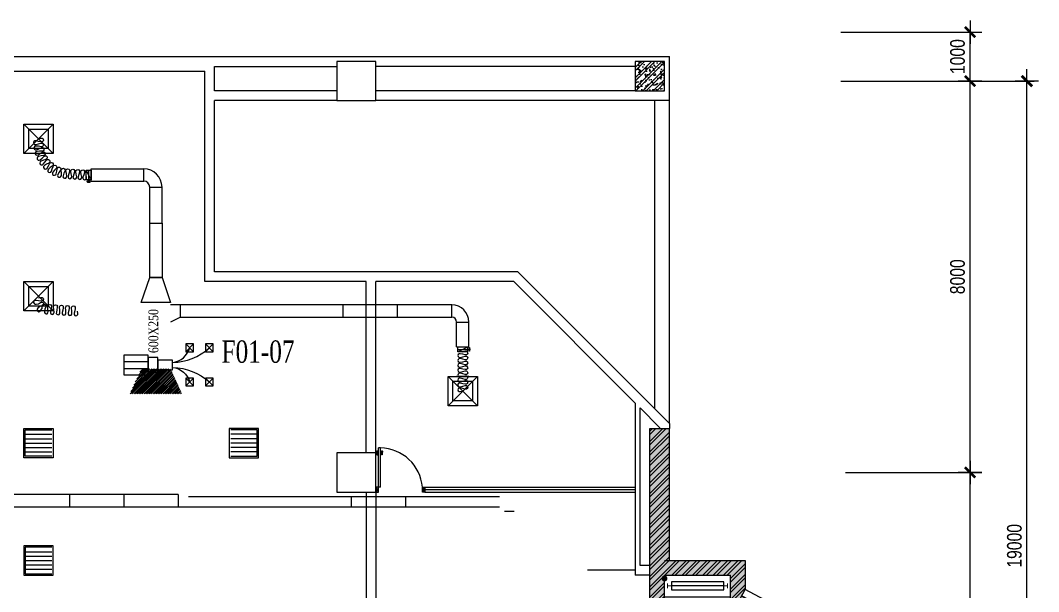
# Model space of a CAD drawing. Header units: metres. Extents: x 352651 to 530851, y -87517 to -24441.
# Drawn here: x 400261 to 421083, y -67296 to -55620 of the extents above; entities that cross this region are included whole.
import ezdxf

# ---------------------------------------------------------------- set-up
doc = ezdxf.new("R2010")
doc.units = ezdxf.units.M
doc.header["$LTSCALE"] = 300
doc.header["$MEASUREMENT"] = 0
doc.header["$PDMODE"] = 2
doc.layers.get('0').update_dxf_attribs({"linetype": 'CONTINUOUS'})
doc.layers.get('Defpoints').update_dxf_attribs({"linetype": 'CONTINUOUS'})
for name, color, linetype in [('CUA', 8, 'CONTINUOUS'), ('CUAGIO', 2, 'CONTINUOUS'), ('DIFFUSER', 4, 'CONTINUOUS'), ('DIM', 1, 'CONTINUOUS'), ('DUCT', 2, 'CONTINUOUS'), ('FCU', 1, 'CONTINUOUS'), ('FLEX', 5, 'CONTINUOUS'), ('HATCH', 145, 'CONTINUOUS'), ('KICH-THUOC', 9, 'CONTINUOUS'), ('KT', 1, 'CONTINUOUS'), ('NOITHAT', 145, 'CONTINUOUS'), ('THAY', 9, 'CONTINUOUS'), ('TUONG', 7, 'CONTINUOUS'), ('vach', 6, 'CONTINUOUS')]:
    doc.layers.add(name, color=color, linetype=linetype)
doc.layers.add('noi mem', color=5, linetype='BATTING', lineweight=0)
doc.styles.add('CHUKICHTHUOC', font='vnshx.shx', dxfattribs={"width": 0.8, "height": 300, "bigfont": '@extfont2.shx'})
doc.styles.add('PHU', font='vntimeh.shx', dxfattribs={"width": 0.8})
doc.styles.add('ROMANS', font='romans.shx', dxfattribs={"width": 0.75, "bigfont": 'romancvn.shx'})
doc.linetypes.add('BATTING', pattern='A,0.0001,-0.1,[134,ltypeshp.shx,S=0.1,R=0,X=-0.1,Y=0],-0.2,[134,ltypeshp.shx,S=0.1,R=180,X=0.1,Y=0],-0.1', length=0.4001)
doc.dimstyles.new('150', dxfattribs={"dimscale": 150, "dimtxt": 2, "dimasz": 0.1, "dimexe": 1, "dimexo": 0, "dimgap": 0.7, "dimtad": 1, "dimdec": 0, "dimzin": 0, "dimdsep": 46, "dimtxsty": 'CHUKICHTHUOC', "dimblk": 'ARR', "dimcen": 0, "dimdle": 1, "dimclrd": 3, "dimclre": 3, "dimclrt": 3, "dimadec": 0, "dimazin": 0, "dimtfac": 1, "dimtdec": 0, "dimtix": 1, "dimtmove": 2, "dimatfit": 3, "dimldrblk": 'ARR', "dimfxl": 1, "dimtolj": 1, "dimtzin": 0, "dimarcsym": 0})

# ---------------------------------------------------------------- blocks, each defined once
blk = doc.blocks.new('cot1')
at = {"layer": 'vach'}
blk.add_lwpolyline([(-400, -400), (400, -400), (400, 400), (-400, 400)], close=True, dxfattribs=at)
blk = doc.blocks.new('SAD')
at = {"layer": 'CUAGIO', "color": 8}
for p, q in [((-300, -300), (300, 300)), ((300, -300), (-300, 300))]:
    blk.add_line(p, q, dxfattribs=at)
at = {"layer": 'CUAGIO'}
blk.add_lwpolyline([(300, -300), (300, 300), (-300, 300), (-300, -300)], close=True, dxfattribs=at)
at = {"layer": 'CUAGIO', "color": 8}
blk.add_lwpolyline([(200, -200), (200, 200), (-200, 200), (-200, -200)], close=True, dxfattribs=at)
blk = doc.blocks.new('SAG')
at = {"layer": 'CUAGIO'}
for p, q in [((-300, 300), (-300, -300)), ((300, 300), (-300, 300)), ((300, -300), (300, 300)), ((-300, -300), (300, -300))]:
    blk.add_line(p, q, dxfattribs=at)
at = {"layer": 'CUAGIO', "color": 8}
for p, q in [((-270, 270), (-270, -270)), ((-180, -270), (-180, 270)), ((-90, -270), (-90, 270)), ((0, -270), (0, 270)), ((90, -270), (90, 270)), ((180, -270), (180, 270)), ((270, -270), (270, 270)), ((-270, -270), (270, -270))]:
    blk.add_line(p, q, dxfattribs=at)
blk = doc.blocks.new('ARR')
at = {"color": 1}
for p, q in [((0, -16), (0, 16)), ((-16, 0), (16, 0))]:
    blk.add_line(p, q, dxfattribs=at)
at = {"color": 3, "const_width": 3.6}
blk.add_lwpolyline([(-7.1, -7.1), (7.1, 7.1)], dxfattribs=at)
blk = doc.blocks.new('*D24')
at = {"layer": 'Defpoints', "color": 0, "ltscale": 1.5, "transparency": 16777216}
for p in [(417133, -64860), (419680, -64860), (417133, -72860)]:
    blk.add_point(p, dxfattribs=at)
at = {"layer": 'DIM', "color": 3, "lineweight": -2, "ltscale": 1.5, "transparency": 16777216}
for p, q in [((417133, -64860), (419830, -64860)), ((419680, -72845), (419680, -64875)), ((417133, -72860), (419830, -72860))]:
    blk.add_line(p, q, dxfattribs=at)
at = {"layer": 'DIM', "color": 3, "lineweight": -2, "ltscale": 1.5, "transparency": 16777216, "xscale": 15, "yscale": 15, "zscale": 15}
for p, rotation in [((419680, -64860), 90), ((419680, -72860), 270)]:
    blk.add_blockref('ARR', p, dxfattribs=dict(at, rotation=rotation))
at = {"layer": 'DIM', "color": 3, "ltscale": 1.5, "transparency": 16777216, "insert": (419425, -68860), "char_height": 300, "attachment_point": 5, "rotation": 90, "style": 'CHUKICHTHUOC'}
blk.add_mtext('\\A1;8000', dxfattribs=at)
blk = doc.blocks.new('*D25')
at = {"layer": 'Defpoints', "color": 0, "ltscale": 1.5, "transparency": 16777216}
for p in [(417133, -56860), (419680, -56860), (417133, -64860)]:
    blk.add_point(p, dxfattribs=at)
at = {"layer": 'DIM', "color": 3, "lineweight": -2, "ltscale": 1.5, "transparency": 16777216}
for p, q in [((417133, -56860), (419830, -56860)), ((419680, -64845), (419680, -56875)), ((417133, -64860), (419830, -64860))]:
    blk.add_line(p, q, dxfattribs=at)
at = {"layer": 'DIM', "color": 3, "lineweight": -2, "ltscale": 1.5, "transparency": 16777216, "xscale": 15, "yscale": 15, "zscale": 15}
for p, rotation in [((419680, -56860), 90), ((419680, -64860), 270)]:
    blk.add_blockref('ARR', p, dxfattribs=dict(at, rotation=rotation))
at = {"layer": 'DIM', "color": 3, "ltscale": 1.5, "transparency": 16777216, "insert": (419425, -60860), "char_height": 300, "attachment_point": 5, "rotation": 90, "style": 'CHUKICHTHUOC'}
blk.add_mtext('\\A1;8000', dxfattribs=at)
blk = doc.blocks.new('*D27')
at = {"layer": 'Defpoints', "color": 0, "ltscale": 1.5, "transparency": 16777216}
for p in [(417133, -56860), (420843, -56860), (417133, -75860)]:
    blk.add_point(p, dxfattribs=at)
at = {"layer": 'DIM', "color": 3, "lineweight": -2, "ltscale": 1.5, "transparency": 16777216}
for p, q in [((417133, -56860), (420993, -56860)), ((420843, -75845), (420843, -56875)), ((417133, -75860), (420993, -75860))]:
    blk.add_line(p, q, dxfattribs=at)
at = {"layer": 'DIM', "color": 3, "lineweight": -2, "ltscale": 1.5, "transparency": 16777216, "xscale": 15, "yscale": 15, "zscale": 15}
for p, rotation in [((420843, -56860), 90), ((420843, -75860), 270)]:
    blk.add_blockref('ARR', p, dxfattribs=dict(at, rotation=rotation))
at = {"layer": 'DIM', "color": 3, "ltscale": 1.5, "transparency": 16777216, "insert": (420588, -66360), "char_height": 300, "attachment_point": 5, "rotation": 90, "style": 'CHUKICHTHUOC'}
blk.add_mtext('\\A1;19000', dxfattribs=at)
blk = doc.blocks.new('c1000')
at = {"layer": 'CUA', "ltscale": 0.2}
for p, q in [((22, 851), (22, 797)), ((50, 100), (50, 900)), ((90, 900), (50, 900)), ((90, 100), (90, 900)), ((118, 851), (118, 797)), ((47, 825), (-2, 825)), ((16, 809), (16, 760)), ((16, 760), (28, 760)), ((28, 809), (28, 760)), ((93, 825), (142, 825)), ((112, 809), (112, 760)), ((124, 760), (112, 760)), ((124, 809), (124, 760)), ((50, 100), (0, 0)), ((50, 0), (0, 100)), ((50, 0), (50, 100)), ((90, 100), (50, 100)), ((50, 0), (50, 0)), ((950, 0), (950, 100)), ((950, 0), (1000, 100)), ((950, 100), (1000, 0)), ((950, 0), (950, 0))]:
    blk.add_line(p, q, dxfattribs=at)
for points in [[(50, 100), (0, 100), (0, 0), (50, 0)], [(950, 100), (1000, 100), (1000, 0), (950, 0)]]:
    blk.add_lwpolyline(points, close=True, dxfattribs=at)
for centre in [(22, 825), (118, 825)]:
    blk.add_circle(centre, 17.3, dxfattribs=at)
blk.add_arc((81, 28), 872, 4.759, 89.399, dxfattribs=at)
blk = doc.blocks.new('*D39')
at = {"layer": 'Defpoints', "color": 0, "linetype": 'Continuous', "ltscale": 1.5, "transparency": 16777216}
for p in [(417040, -55860), (419680, -55860), (417040, -56860)]:
    blk.add_point(p, dxfattribs=at)
at = {"layer": 'DIM', "color": 3, "linetype": 'Continuous', "lineweight": -2, "ltscale": 1.5, "transparency": 16777216}
for p, q in [((417040, -55860), (419830, -55860)), ((419680, -55845), (419680, -55830)), ((419680, -56860), (419680, -55860)), ((417040, -56860), (419830, -56860)), ((419680, -56875), (419680, -56890))]:
    blk.add_line(p, q, dxfattribs=at)
at = {"layer": 'DIM', "color": 3, "linetype": 'Continuous', "lineweight": -2, "ltscale": 1.5, "transparency": 16777216, "xscale": 15, "yscale": 15, "zscale": 15}
for p, rotation in [((419680, -55860), 270), ((419680, -56860), 90)]:
    blk.add_blockref('ARR', p, dxfattribs=dict(at, rotation=rotation))
at = {"layer": 'DIM', "color": 3, "linetype": 'Continuous', "ltscale": 1.5, "transparency": 16777216, "insert": (419425, -56360), "char_height": 300, "attachment_point": 5, "rotation": 90, "style": 'CHUKICHTHUOC'}
blk.add_mtext('\\A1;1000', dxfattribs=at)
blk = doc.blocks.new('thang may')
at = {"layer": 'DIM'}
for p, q in [((1110, 5383), (40, 5383)), ((1230, 4813), (1620, 4588)), ((1235, 4822), (1625, 4597)), ((42, 4478), (81, 4478)), ((1631, 4569), (1631, 3431)), ((1641, 4569), (1641, 3431)), ((42, 3522), (81, 3522)), ((1230, 3187), (1620, 3412)), ((1235, 3178), (1625, 3403)), ((1230, 2413), (1620, 2188)), ((1235, 2422), (1625, 2197)), ((1631, 1031), (1631, 2169)), ((1641, 1031), (1641, 2169)), ((42, 2078), (81, 2078)), ((42, 1122), (81, 1122)), ((1230, 787), (1620, 1012)), ((1235, 778), (1625, 1003)), ((1110, 217), (40, 217))]:
    blk.add_line(p, q, dxfattribs=at)
at = {"layer": 'DIM', "const_width": 20}
for points in [[(-40, 5333), (-40, 5433)], [(1190, 5333), (1190, 5433)], [(40, 5383), (-40, 5383)], [(1110, 5383), (1190, 5383)], [(-40, 267), (-40, 167)], [(40, 217), (-40, 217)], [(1110, 217), (1190, 217)], [(1190, 267), (1190, 167)]]:
    blk.add_lwpolyline(points, dxfattribs=at)
at = {"layer": 'THAY'}
for p, q in [((1250, 5150), (-100, 5150)), ((1250, 5050), (-100, 5050)), ((1950, 4750), (1408, 5040)), ((3, 4000), (3, 4890)), ((149, 4890), (3, 4890)), ((149, 4830), (149, 4890)), ((149, 4830), (1155, 4830)), ((149, 4450), (149, 4800)), ((149, 4800), (1609, 3431)), ((149, 4800), (1208, 4800)), ((1155, 4860), (1155, 4830)), ((1155, 4860), (1212, 4860)), ((1609, 4569), (1208, 4800)), ((1663, 4600), (1212, 4860)), ((1219, 4794), (1246, 4841)), ((-80, 4700), (-7, 4700)), ((-80, 4450), (-80, 4700)), ((-7, 4000), (-7, 4700)), ((1609, 4569), (1636, 4616)), ((1663, 3400), (1663, 4600)), ((1950, 3250), (1950, 4750)), ((-400, 4500), (-400, 4550)), ((-150, 4450), (-400, 4500)), ((-100, 4450), (-150, 4450)), ((-100, 4550), (-100, 4450)), ((-54, 4450), (-80, 4450)), ((-63, 4478), (-63, 4461)), ((-63, 4478), (-46, 4478)), ((-54, 4470), (-54, 4450)), ((-46, 4000), (-46, 4478)), ((42, 4000), (42, 4478)), ((98, 4478), (81, 4478)), ((81, 4000), (81, 4478)), ((89, 4470), (89, 4450)), ((89, 4450), (149, 4450)), ((98, 4478), (98, 4461)), ((1609, 4569), (149, 3200)), ((1609, 3431), (1609, 4569)), ((1609, 4569), (1663, 4569)), ((-46, 3998), (-46, 4000)), ((-34, 3998), (-46, 3998)), ((-30, 3988), (-46, 3988)), ((-46, 3988), (-46, 3547)), ((-33, 4000), (-34, 3998)), ((-24, 4012), (-33, 4000)), ((-21, 4000), (-30, 3988)), ((-8, 4012), (-24, 4012)), ((-20, 4002), (-21, 4000)), ((-8, 4002), (-20, 4002)), ((-8, 4025), (-8, 4012)), ((-8, 4000), (-8, 4002)), ((-8, 3975), (-8, 4000)), ((-8, 4000), (-7, 4000)), ((-7, 3325), (-7, 4000)), ((3, 3110), (3, 4000)), ((42, 3998), (42, 4000)), ((43, 4000), (42, 4000)), ((42, 3988), (42, 3522)), ((43, 4025), (43, 4012)), ((43, 4012), (59, 4012)), ((43, 4002), (55, 4002)), ((43, 4000), (43, 4002)), ((43, 3975), (43, 4000)), ((55, 4002), (56, 4000)), ((56, 4000), (65, 3988)), ((59, 4012), (67, 4000)), ((65, 3988), (81, 3988)), ((67, 4000), (69, 3998)), ((69, 3998), (81, 3998)), ((81, 3998), (81, 4000)), ((81, 3988), (81, 3522)), ((-150, 3550), (-400, 3500)), ((-100, 3550), (-150, 3550)), ((-100, 3450), (-100, 3550)), ((-80, 3575), (-80, 3325)), ((-54, 3575), (-80, 3575)), ((-63, 3547), (-63, 3564)), ((-46, 3547), (-63, 3547)), ((-54, 3555), (-54, 3575)), ((89, 3530), (89, 3550)), ((89, 3550), (149, 3550)), ((149, 3550), (149, 3200)), ((-400, 3500), (-400, 3450)), ((98, 3522), (81, 3522)), ((98, 3522), (98, 3539)), ((1609, 3431), (1208, 3200)), ((1663, 3400), (1212, 3140)), ((1609, 3431), (1663, 3431)), ((1609, 3431), (1636, 3384)), ((-7, 3325), (-80, 3325)), ((149, 3200), (1208, 3200)), ((149, 3170), (1155, 3170)), ((149, 3170), (149, 3110)), ((1155, 3140), (1155, 3170)), ((1155, 3140), (1212, 3140)), ((1219, 3206), (1246, 3159)), ((1950, 3250), (1390, 2950)), ((149, 3110), (3, 3110)), ((1950, 2350), (1390, 2650)), ((3, 2490), (3, 1600)), ((149, 2490), (3, 2490)), ((149, 2430), (149, 2490)), ((149, 2430), (1155, 2430)), ((149, 2400), (1208, 2400)), ((1609, 1031), (149, 2400)), ((149, 2050), (149, 2400)), ((1155, 2460), (1155, 2430)), ((1155, 2460), (1212, 2460)), ((1609, 2169), (1208, 2400)), ((1663, 2200), (1212, 2460)), ((1219, 2394), (1246, 2441)), ((1950, 2350), (1950, 850)), ((-400, 2100), (-400, 2150)), ((-150, 2050), (-400, 2100)), ((-100, 2150), (-100, 2050)), ((-80, 2025), (-80, 2275)), ((-7, 2275), (-80, 2275)), ((-7, 2275), (-7, 1600)), ((149, 800), (1609, 2169)), ((1609, 2169), (1636, 2216)), ((1609, 2169), (1609, 1031)), ((1609, 2169), (1663, 2169)), ((1663, 2200), (1663, 1000)), ((-100, 2050), (-150, 2050)), ((-54, 2025), (-80, 2025)), ((-46, 2053), (-63, 2053)), ((-63, 2053), (-63, 2036)), ((-54, 2045), (-54, 2025)), ((-46, 1612), (-46, 2053)), ((42, 1612), (42, 2078)), ((81, 1612), (81, 2078)), ((98, 2078), (81, 2078)), ((89, 2070), (89, 2050)), ((89, 2050), (149, 2050)), ((98, 2078), (98, 2061)), ((-30, 1612), (-46, 1612)), ((-34, 1602), (-46, 1602)), ((-46, 1602), (-46, 1600)), ((-46, 1600), (-46, 1122)), ((-33, 1600), (-34, 1602)), ((-24, 1588), (-33, 1600)), ((-21, 1600), (-30, 1612)), ((-8, 1588), (-24, 1588)), ((-20, 1598), (-21, 1600)), ((-8, 1598), (-20, 1598)), ((-8, 1625), (-8, 1600)), ((-8, 1600), (-8, 1598)), ((-8, 1600), (-7, 1600)), ((-8, 1575), (-8, 1588)), ((-7, 1600), (-7, 900)), ((3, 1600), (3, 710)), ((42, 1602), (42, 1600)), ((42, 1600), (42, 1122)), ((43, 1600), (42, 1600)), ((43, 1625), (43, 1600)), ((43, 1600), (43, 1598)), ((43, 1598), (55, 1598)), ((43, 1575), (43, 1588)), ((43, 1588), (59, 1588)), ((55, 1598), (56, 1600)), ((56, 1600), (65, 1612)), ((59, 1588), (67, 1600)), ((65, 1612), (81, 1612)), ((67, 1600), (69, 1602)), ((69, 1602), (81, 1602)), ((81, 1602), (81, 1600)), ((81, 1600), (81, 1122)), ((-150, 1150), (-400, 1100)), ((-400, 1100), (-400, 1050)), ((-100, 1150), (-150, 1150)), ((-100, 1050), (-100, 1150)), ((-54, 1150), (-80, 1150)), ((-80, 1150), (-80, 900)), ((-63, 1122), (-63, 1139)), ((-63, 1122), (-46, 1122)), ((-54, 1130), (-54, 1150)), ((98, 1122), (81, 1122)), ((89, 1130), (89, 1150)), ((89, 1150), (149, 1150)), ((98, 1122), (98, 1139)), ((149, 1150), (149, 800)), ((-80, 900), (-7, 900)), ((1609, 1031), (1208, 800)), ((1663, 1000), (1212, 740)), ((1950, 850), (1390, 550)), ((1609, 1031), (1663, 1031)), ((1609, 1031), (1636, 984)), ((149, 710), (3, 710)), ((149, 800), (1208, 800)), ((149, 770), (149, 710)), ((149, 770), (1155, 770)), ((1155, 740), (1155, 770)), ((1155, 740), (1212, 740)), ((1219, 806), (1246, 759)), ((1250, 550), (-100, 550)), ((1250, 450), (-100, 450))]:
    blk.add_line(p, q, dxfattribs=at)
for points in [[(40, 5466), (40, 5300), (1110, 5300), (1110, 5466)], [(40, 134), (40, 300), (1110, 300), (1110, 134)]]:
    blk.add_lwpolyline(points, close=True, dxfattribs=at)
for points in [[(1550, 295), (2250, 670), (2250, 2530), (1746, 2800), (2250, 3070), (2250, 4930), (1550, 5305)], [(1477, 5168), (2095, 4837), (2095, 3163), (1459, 2822)], [(1481, 5177), (2105, 4843), (2105, 3157), (1464, 2813)], [(1477, 432), (2095, 763), (2095, 2437), (1459, 2778)], [(1481, 423), (2105, 757), (2105, 2443), (1464, 2787)]]:
    blk.add_lwpolyline(points, dxfattribs=at)
at = {"layer": 'vach'}
for p, q in [((-400, 4550), (-400, 5600)), ((-100, 4550), (-100, 5600)), ((-100, 5600), (1250, 5600)), ((1250, 5050), (1250, 5600)), ((1408, 5040), (1550, 5305)), ((1250, 5050), (1390, 5050)), ((1390, 5050), (1408, 5040)), ((-400, 4550), (-100, 4550)), ((-400, 3450), (-100, 3450)), ((-400, 2150), (-400, 3450)), ((-100, 3450), (-100, 2950)), ((-400, 2950), (1390, 2950)), ((1390, 2650), (1390, 2950)), ((-400, 2650), (1390, 2650)), ((-100, 2150), (-100, 2650)), ((-400, 2150), (-100, 2150)), ((-400, 1050), (-100, 1050)), ((-400, 1050), (-400, 0)), ((-100, 1050), (-100, 0)), ((1250, 550), (1250, 0)), ((1250, 550), (1390, 550)), ((1408, 560), (1550, 295)), ((-100, 0), (1250, 0))]:
    blk.add_line(p, q, dxfattribs=at)
for points in [[(-100, 5900), (1550, 5900), (1550, 5305)], [(-100, -300), (1550, -300), (1550, 295)]]:
    blk.add_lwpolyline(points, dxfattribs=at)
blk = doc.blocks.new('1-van gio D200')
at = {"layer": 'CUAGIO'}
h = blk.add_hatch(dxfattribs=at)
h.set_pattern_fill('ANSI31', color=256, scale=100, style=0)
edge = h.paths.add_edge_path()
edge.add_ellipse((486127, -58494), major_axis=(-38.1, 0), ratio=0.310482, start_angle=0, end_angle=360, ccw=False)
for p, q in [((486167, -58437), (486087, -58277)), ((486127, -58257), (486127, -58494))]:
    blk.add_line(p, q, dxfattribs=at)
blk.add_lwpolyline([(486177, -58457), (486077, -58457), (486077, -58257), (486177, -58257)], close=True, dxfattribs=at)
at = {"layer": 'CUAGIO', "const_width": 3}
for points in [[(486167, -58437), (486087, -58277)], [(486127, -58257), (486127, -58494)]]:
    blk.add_lwpolyline(points, dxfattribs=at)
at = {"layer": 'CUAGIO', "const_width": 5.35}
blk.add_lwpolyline([(486131, -58357, -1), (486123, -58357, -1)], format="xyb", close=True, dxfattribs=at)
at = {"layer": 'CUAGIO', "extrusion": (0, 0, -1)}
blk.add_ellipse((486127, -58494), major_axis=(-38.1, 0), ratio=0.310482, start_param=-1.570796, end_param=4.712389, dxfattribs=at)
blk = doc.blocks.new('FCU_STD')
at = {"layer": 'DIFFUSER', "ltscale": 1.5}
for p, q in [((370, 270), (530, 430)), ((370, 430), (530, 270)), ((770, 270), (930, 430)), ((770, 430), (930, 270)), ((370, -430), (530, -270)), ((370, -270), (530, -430)), ((770, -430), (930, -270)), ((770, -270), (930, -430))]:
    blk.add_line(p, q, dxfattribs=at)
at = {"layer": 'DIFFUSER'}
for points in [[(370, 270), (530, 270), (530, 430), (370, 430)], [(770, 270), (930, 270), (930, 430), (770, 430)], [(370, -430), (530, -430), (530, -270), (370, -270)], [(770, -430), (930, -430), (930, -270), (770, -270)]]:
    blk.add_lwpolyline(points, close=True, dxfattribs=at)
at = {"layer": 'DUCT'}
for points in [[(-400, -150), (-200, -150), (-200, 150), (-400, 150)], [(-200, -100), (100, -100), (100, 100), (-200, 100)]]:
    blk.add_lwpolyline(points, close=True, dxfattribs=at)
at = {"layer": 'FCU', "ltscale": 1.5}
for p, q in [((-900, 70), (-400, 70)), ((-900, -70), (-400, -70))]:
    blk.add_line(p, q, dxfattribs=at)
at = {"layer": 'FCU'}
blk.add_lwpolyline([(-900, -200), (-400, -200), (-400, 200), (-900, 200)], close=True, dxfattribs=at)
at = {"layer": 'FLEX'}
for points in [[(100, 50, 0.3), (450, 350)], [(100, 50, 0.18), (850, 350)], [(100, -50, -0.3), (450, -350)], [(100, -50, -0.18), (850, -350)]]:
    blk.add_lwpolyline(points, format="xyb", dxfattribs=at)

msp = doc.modelspace()

# ---------------------------------------------------------------- hatches: boundary and pattern name
at = {"layer": 'KICH-THUOC'}
h = msp.add_hatch(dxfattribs=at)
h.set_pattern_fill('ANSI31', color=2, scale=200, style=0)
h.set_pattern_definition([(45, (-203304.336, -284.07), (-17.6776695, 17.6776695), [])])
h.paths.add_polyline_path([(403332.5, -62744.1), (402732.5, -62744.1), (402499, -63254.1), (403566, -63254.1)])
at = {"layer": 'NOITHAT', "linetype": 'Continuous'}
h = msp.add_hatch(dxfattribs=at)
h.set_pattern_fill('ANSI32,_O', color=256, scale=400)
h.set_pattern_definition([(45, (43235.13, -369750.56), (-106.066017, 106.066017), []), (45, (43305.84, -369750.56), (-106.066017, 106.066017), [])])
h.paths.add_polyline_path([(413132.5, -56859.6), (413132.5, -56459.6), (412832.5, -56459.6), (412832.5, -56859.6)])
h.paths.add_polyline_path([(413432.5, -56859.6), (413432.5, -56459.6), (413132.5, -56459.6), (413132.5, -56859.6)])
h.paths.add_polyline_path([(413132.5, -56859.6), (413132.5, -57059.6), (413432.5, -57059.6), (413432.5, -56859.6)])
h.paths.add_polyline_path([(413132.5, -57059.6), (413132.5, -56859.6), (412832.5, -56859.6), (412832.5, -57059.6)])
h = msp.add_hatch(dxfattribs=at)
h.set_pattern_fill('AR-CONC,_O', color=256, scale=30)
h.set_pattern_definition([(50, (43235.13, -369750.56), (215.178055, -18.82564), [22.5, -247.5]), (355, (43235.13, -369750.56), (-41.6254, 225.65764), [18, -198]), (100.4514, (43253.06, -369752.12), (173.552815, 206.83186), [19.12206, -210.34263]), (46.1842, (43235.13, -369690.56), (320.17231, -49.6557), [33.75, -371.25]), (96.6356, (43261.8, -369694.7), (280.39881, 292.23536), [28.68309, -315.5139]), (351.1842, (43235.13, -369690.56), (280.39858, 292.23558), [27, -297]), (21, (43265.13, -369705.56), (179.072116, -120.78567), [22.5, -247.5]), (326, (43265.13, -369705.56), (72.9946, 217.54501), [18, -198]), (71.4514, (43280.05, -369715.62), (252.06679, 96.75915), [19.12206, -210.34263]), (37.5, (43235.13, -369750.556), (3.647957, 99.868156), [0, -195.6, 0, -201, 0, -198.75]), (7.5, (43235.13, -369750.56), (78.920861, 118.323514), [0, -114.6, 0, -191.1, 0, -75.75]), (327.5, (43168.23, -369750.556), (160.146731, -6.766462), [0, -75, 0, -234, 0, -310.5]), (317.5, (43138.23, -369750.56), (174.95585, 30.031495), [0, -97.5, 0, -155.4, 0, -220.5])])
h.paths.add_polyline_path([(413132.5, -56859.6), (413132.5, -56459.6), (412832.5, -56459.6), (412832.5, -56859.6)])
h.paths.add_polyline_path([(413432.5, -56859.6), (413432.5, -56459.6), (413132.5, -56459.6), (413132.5, -56859.6)])
h.paths.add_polyline_path([(413132.5, -56859.6), (413132.5, -57059.6), (413432.5, -57059.6), (413432.5, -56859.6)])
h.paths.add_polyline_path([(413132.5, -57059.6), (413132.5, -56859.6), (412832.5, -56859.6), (412832.5, -57059.6)])
h = msp.add_hatch(dxfattribs=at)
h.set_pattern_fill('AR-CONC', color=256, scale=30, style=0)
h.set_pattern_definition([(50, (-89100, -347750.56), (215.178055, -18.82564), [22.5, -247.5]), (355, (-89100, -347750.56), (-41.6254, 225.65764), [18, -198]), (100.4514, (-89082.07, -347752.12), (173.552815, 206.83186), [19.12206, -210.34263]), (46.1842, (-89100, -347690.56), (320.17231, -49.6557), [33.75, -371.25]), (96.6356, (-89073.32, -347694.7), (280.39881, 292.23536), [28.68309, -315.5139]), (351.1842, (-89100, -347690.56), (280.39858, 292.23558), [27, -297]), (21, (-89070, -347705.56), (179.072116, -120.785667), [22.5, -247.5]), (326, (-89070, -347705.56), (72.9946, 217.54501), [18, -198]), (71.4514, (-89055.08, -347715.62), (252.06679, 96.75915), [19.12206, -210.34263]), (37.5, (-89100, -347750.556), (3.647957, 99.868156), [0, -195.6, 0, -201, 0, -198.75]), (7.5, (-89100, -347750.56), (78.920861, 118.323514), [0, -114.6, 0, -191.1, 0, -75.75]), (327.5, (-89166.9, -347750.556), (160.146731, -6.766462), [0, -75, 0, -234, 0, -310.5]), (317.5, (-89196.9, -347750.56), (174.95585, 30.031495), [0, -97.5, 0, -155.4, 0, -220.5])])
h.paths.add_polyline_path([(413432.5, -71509.6), (413132.5, -71509.6), (413132.5, -72559.6), (413432.5, -72559.6)])
h.paths.add_polyline_path([(415082.5, -72264.4), (414940.8, -72000), (414922.9, -72009.6), (414782.5, -72009.6), (414782.5, -72559.6), (413432.5, -72559.6), (413432.5, -72859.6), (415082.5, -72859.6)])
h.paths.add_polyline_path([(414922.9, -69609.6), (413132.5, -69609.6), (413132.5, -69909.6), (414922.9, -69909.6)])
h.paths.add_polyline_path([(413432.5, -69109.6), (413132.5, -69109.6), (413132.5, -69609.6), (413432.5, -69609.6)])
h.paths.add_polyline_path([(413432.5, -69909.6), (413132.5, -69909.6), (413132.5, -70409.6), (413432.5, -70409.6)])
h.paths.add_polyline_path([(413432.5, -67056.8, -0.4166743), (413402.3, -67026.8, -0.4166743), (413432.5, -66996.8), (413432.5, -66959.6), (414782.5, -66959.6), (414782.5, -67026.8), (415082.5, -67026.8), (415082.5, -66659.6), (413532.5, -66659.6), (413532.5, -64859.6), (413132.5, -64859.6), (413132.5, -66959.6), (413132.5, -68009.6), (413432.5, -68009.6)])
h.paths.add_polyline_path([(415082.5, -67026.8), (414782.5, -67026.8), (414782.5, -67509.6), (414922.9, -67509.6), (414940.8, -67519.1), (415082.5, -67254.7)], flags=17)
h.paths.add_polyline_path([(413532.5, -63959.6), (413132.5, -63959.6), (413132.5, -64859.6), (413532.5, -64859.6)])
h = msp.add_hatch(dxfattribs=at)
h.set_pattern_fill('ANSI32,_O', color=256, scale=400)
h.set_pattern_definition([(45, (-89100, -347750.56), (-106.066017, 106.066017), []), (45, (-89029.29, -347750.56), (-106.066017, 106.066017), [])])
h.paths.add_polyline_path([(413432.5, -71509.6), (413132.5, -71509.6), (413132.5, -72559.6), (413432.5, -72559.6)])
h.paths.add_polyline_path([(415082.5, -72264.4), (414940.8, -72000), (414922.9, -72009.6), (414782.5, -72009.6), (414782.5, -72559.6), (413432.5, -72559.6), (413432.5, -72859.6), (415082.5, -72859.6)])
h.paths.add_polyline_path([(414922.9, -69609.6), (413132.5, -69609.6), (413132.5, -69909.6), (414922.9, -69909.6)])
h.paths.add_polyline_path([(413432.5, -69109.6), (413132.5, -69109.6), (413132.5, -69609.6), (413432.5, -69609.6)])
h.paths.add_polyline_path([(413432.5, -69909.6), (413132.5, -69909.6), (413132.5, -70409.6), (413432.5, -70409.6)])
h.paths.add_polyline_path([(413432.5, -67056.8, -0.4166743), (413402.3, -67026.8, -0.4166743), (413432.5, -66996.8), (413432.5, -66959.6), (414782.5, -66959.6), (414782.5, -67026.8), (415082.5, -67026.8), (415082.5, -66659.6), (413532.5, -66659.6), (413532.5, -64859.6), (413132.5, -64859.6), (413132.5, -66959.6), (413132.5, -68009.6), (413432.5, -68009.6)])
h.paths.add_polyline_path([(415082.5, -67026.8), (414782.5, -67026.8), (414782.5, -67509.6), (414922.9, -67509.6), (414940.8, -67519.1), (415082.5, -67254.7)], flags=17)
h.paths.add_polyline_path([(413532.5, -63959.6), (413132.5, -63959.6), (413132.5, -64859.6), (413532.5, -64859.6)])

# ---------------------------------------------------------------- linework, layer by layer
at = {"layer": 'CUA'}
for p, q in [((408532.5, -65159.6), (412832.5, -65159.6)), ((408532.5, -65209.6), (412832.5, -65209.6)), ((408532.5, -65259.6), (412832.5, -65259.6))]:
    msp.add_line(p, q, dxfattribs=at)
at = {"layer": 'CUAGIO'}
for p, q in [((401707.5, -58904.1), (401707.5, -58654.1)), ((401707.5, -58654.1), (402782.5, -58654.1)), ((402782.5, -58904.1), (402782.5, -58654.1)), ((401707.5, -58904.1), (402782.5, -58904.1)), ((402907.5, -59764.1), (402907.5, -59029.1)), ((402907.5, -59029.1), (403157.5, -59029.1)), ((403157.5, -59764.1), (403157.5, -59029.1)), ((409082.6, -61435.7), (403332.5, -61435.7)), ((403532.5, -61685.7), (403532.5, -61435.7)), ((406862.6, -61685.7), (406862.6, -61435.7)), ((407972.6, -61685.7), (407972.6, -61435.7)), ((409082.6, -61685.7), (409082.6, -61435.7)), ((403532.5, -61685.7), (403332.5, -61785.7)), ((403530.6, -61685.7), (409080.6, -61685.7)), ((409182.6, -62295.7), (409182.6, -61785.7)), ((409182.6, -61785.7), (409432.6, -61785.7)), ((409432.6, -62295.7), (409432.6, -61785.7)), ((409182.6, -62295.7), (409432.6, -62295.7)), ((409432.6, -62895.7), (409182.6, -62895.7)), ((403487.1, -65309.6), (397937.1, -65309.6)), ((410057.9, -65359.6), (403697.4, -65359.6)), ((407027.4, -65359.6), (407027.4, -65559.6)), ((408137.4, -65359.6), (408137.4, -65559.6))]:
    msp.add_line(p, q, dxfattribs=at)
for points in [[(402907.5, -60874.1), (402907.5, -59764.1), (403157.5, -59764.1), (403157.5, -60874.1)], [(403332.5, -61384.1), (402732.5, -61384.1), (402907.5, -60874.1), (403157.5, -60874.1)]]:
    msp.add_lwpolyline(points, close=True, dxfattribs=at)
for centre, radius in [((402782.5, -59029.1), 375), ((402782.5, -59029.1), 125), ((409082.6, -61785.7), 350), ((409082.6, -61785.7), 100)]:
    msp.add_arc(centre, radius, 0, 90, dxfattribs=at)
at = {"layer": 'HATCH', "linetype": 'Continuous', "const_width": 60}
msp.add_lwpolyline([(413462.3, -67026.8, -1), (413402.3, -67026.8, -1)], format="xyb", close=True, dxfattribs=at)
at = {"layer": 'KICH-THUOC', "color": 2}
for p, q in [((401267.1, -65309.6), (401267.1, -65559.6)), ((402377.1, -65309.6), (402377.1, -65559.6)), ((403487.1, -65309.6), (403487.1, -65559.6)), ((403487.1, -65309.6), (403487.1, -65559.6)), ((397412.1, -65559.6), (410057.9, -65559.6)), ((410357.9, -65659.6), (410157.9, -65659.6))]:
    msp.add_line(p, q, dxfattribs=at)
at = {"layer": 'KT', "ltscale": 1.5}
for p, q in [((412832.5, -66859.6), (411860, -66859.6)), ((413132.5, -67009.6), (413132.5, -66859.6)), ((413132.5, -66859.6), (413132.5, -66859.6))]:
    msp.add_line(p, q, dxfattribs=at)
at = {"layer": 'noi mem', "linetype": 'ByBlock', "ltscale": 1.5}
for points in [[(400632.5, -58041.4), (400682.5, -58029.4, -1.3333333), (400682.5, -58104.4), (400632.5, -58092.3), (400582.5, -58080.3, 1.3333333), (400582.5, -58155.3), (400632.5, -58143.2), (400681.4, -58129, -1.3333333), (400684.7, -58203.9), (400634.8, -58194), (400583.1, -58188.5, 1.3333333), (400592.7, -58262.9), (400641.3, -58244.5), (400687.1, -58222.3, -1.3333333), (400702.8, -58295.7), (400651.9, -58294.2), (400600.1, -58297.3, 1.3333333), (400621.8, -58369.1), (400666.7, -58342.9), (400708.2, -58313.4, -1.3333333), (400735.9, -58383.2), (400685.5, -58390.2), (400634.8, -58401.9, 1.3333333), (400668.2, -58469), (400708.1, -58435.7), (400744.2, -58399.8, -1.3333333), (400783, -58464), (400734.4, -58479.3), (400686.5, -58499.2, 1.3333333), (400730.5, -58559.9), (400764.3, -58520.4), (400793.9, -58479, -1.3333333), (400842.9, -58535.8), (400797.5, -58559), (400753.5, -58586.6, 1.3333333), (400807, -58639.1), (400833.8, -58594.6), (400856.1, -58548.9, -1.3333333), (400913.8, -58596.8), (400872.9, -58627.1), (400834.1, -58661.6, 1.3333333), (400895.6, -58704.6), (400914.6, -58656.3), (400929.1, -58607.4, -1.3333333), (400993.9, -58645.1), (400958.6, -58681.8), (400926, -58722.3, 1.3333333), (400993.8, -58754.5), (401004.6, -58703.6), (401010.7, -58653.1, -1.3333333), (401080.9, -58679.5), (401052.2, -58721.6), (401026.8, -58766.9, 1.3333333), (401098.9, -58787.4), (401101.1, -58735.4), (401098.8, -58684.6, -1.3333333), (401172.4, -58699), (401151, -58745.2), (401133.5, -58794.1, 1.3333333), (401208, -58802.4), (401201.6, -58750.8), (401193, -58700.1, -1.3333333), (401267.9, -58705.3), (401252.4, -58754.3), (401236.9, -58803.4, 1.3333333), (401311.7, -58808.6), (401303.1, -58757.9), (401294.6, -58707.2, -1.3333333), (401369.4, -58712.4), (401353.9, -58761.4), (401338.4, -58810.5, 1.3333333), (401413.2, -58815.7), (401404.6, -58765), (401396.1, -58714.2, -1.3333333), (401470.9, -58719.5), (401455.4, -58768.5), (401439.9, -58817.5, 1.3333333), (401514.7, -58822.8), (401506.2, -58772), (401497.6, -58721.3, -1.3333333), (401572.4, -58726.5), (401556.9, -58775.6), (401541.4, -58824.6, 1.3333333), (401616.2, -58829.8), (401607.7, -58779.1)], [(400632.5, -61289.6), (400682.5, -61282.5, -1.3333333), (400682.5, -61357.5), (400632.5, -61350.5), (400581.4, -61345, 1.3333333), (400583.7, -61420), (400634.4, -61411.4), (400674.2, -61386.4, -1.3333333), (400703.7, -61455.3), (400658.2, -61466.9), (400618.2, -61503.4, 1.3333333), (400675.8, -61551.4), (400704.5, -61505.6), (400708.1, -61458.5, -1.3333333), (400781.1, -61475.6), (400763.4, -61519.3), (400753.3, -61568.8, 1.3333333), (400828.2, -61573.4), (400824.3, -61523.1), (400820.3, -61472.8, -1.3333333), (400895.2, -61477.4), (400885.1, -61526.9), (400875, -61576.3, 1.3333333), (400949.9, -61581), (400945.9, -61530.6), (400942, -61480.3, -1.3333333), (401016.9, -61484.9), (401006.8, -61534.4), (400996.7, -61583.9, 1.3333333), (401071.5, -61588.5), (401067.6, -61538.2), (401063.7, -61487.8, -1.3333333), (401138.6, -61492.5), (401128.5, -61541.9), (401118.4, -61591.4, 1.3333333), (401193.2, -61596), (401189.3, -61545.7), (401185.4, -61495.3, -1.3333333), (401260.2, -61500), (401250.2, -61549.4), (401240.1, -61598.9, 1.3333333), (401314.9, -61603.5), (401311, -61553.2), (401307.1, -61502.9, -1.3333333), (401381.9, -61507.5), (401371.8, -61557), (401361.7, -61606.4, 1.3333333), (401436.6, -61611.1), (401432.7, -61560.7)], [(409307.6, -62395.6), (409357.6, -62383.1, -1.3333333), (409357.6, -62458.1), (409307.6, -62445.6), (409257.6, -62433.1, 1.3333333), (409257.6, -62508.1), (409307.6, -62495.6), (409357.6, -62483.1, -1.3333333), (409357.6, -62558.1), (409307.6, -62545.6), (409257.6, -62533.1, 1.3333333), (409257.6, -62608.1), (409307.6, -62595.6), (409357.6, -62583.1, -1.3333333), (409357.6, -62658.1), (409307.6, -62645.6), (409257.6, -62633.1, 1.3333333), (409257.6, -62708.1), (409307.6, -62695.6), (409357.6, -62683.1, -1.3333333), (409357.6, -62758.1), (409307.6, -62745.6), (409257.6, -62733.1, 1.3333333), (409257.6, -62808.1), (409307.6, -62795.7), (409357.6, -62783.2, -1.3333333), (409357.6, -62858.2), (409307.6, -62845.7), (409257.6, -62833.2, 1.3333333), (409257.6, -62908.2), (409307.6, -62895.7), (409357.6, -62883.2, -1.3333333), (409357.6, -62958.2), (409307.6, -62945.7), (409257.6, -62933.2, 1.3333333), (409257.6, -63008.2), (409307.6, -62995.7), (409357.6, -62983.2, -1.3333333), (409357.6, -63058.2), (409307.6, -63045.7), (409257.6, -63033.2, 1.3333333), (409257.6, -63108.2), (409307.6, -63095.7), (409357.6, -63083.2, -1.3333333), (409357.6, -63158.2), (409307.6, -63145.7), (409257.6, -63133.2, 1.3333333), (409257.6, -63208.2), (409307.6, -63195.7)]]:
    msp.add_lwpolyline(points, format="xyb", dxfattribs=at)
at = {"layer": 'THAY', "linetype": 'Continuous'}
for p, q in [((413232.5, -63559.6), (413232.5, -57259.6)), ((413532.5, -63859.6), (413532.5, -57259.6))]:
    msp.add_line(p, q, dxfattribs=at)
at = {"layer": 'TUONG'}
for p, q in [((398172.5, -56359.6), (413532.5, -56359.6)), ((413532.5, -57259.6), (413532.5, -56359.6)), ((404232.5, -57059.6), (404232.5, -56559.6)), ((404232.5, -56559.6), (406732.5, -56559.6)), ((412832.5, -56559.6), (407532.5, -56559.6)), ((399532.5, -56659.6), (404032.5, -56659.6)), ((404032.5, -60959.6), (404032.5, -56659.6)), ((406732.5, -57059.6), (404232.5, -57059.6)), ((412832.5, -57059.6), (407532.5, -57059.6)), ((406732.5, -57259.6), (404232.5, -57259.6)), ((404232.5, -60759.6), (404232.5, -57259.6)), ((413532.5, -57259.6), (407532.5, -57259.6)), ((410432.5, -60759.6), (404232.5, -60759.6)), ((410432.5, -60759.6), (413532.5, -63859.6)), ((407332.5, -60959.6), (404032.5, -60959.6)), ((407332.5, -64459.6), (407332.5, -60959.6)), ((410349.7, -60959.6), (407532.5, -60959.6)), ((407532.5, -64459.6), (407532.5, -60959.6)), ((410349.7, -60959.6), (412832.5, -63442.4)), ((412832.5, -63442.4), (412832.5, -66959.6)), ((412932.5, -66759.6), (412932.5, -63542.4)), ((412932.5, -63542.4), (413332.5, -63942.4)), ((413532.5, -63859.6), (413532.5, -63959.6)), ((413332.5, -63942.4), (413332.5, -63959.6)), ((407332.5, -65259.6), (407332.5, -75559.6)), ((407532.5, -65259.6), (407532.5, -76259.6)), ((413132.5, -66759.6), (412932.5, -66759.6)), ((413132.5, -66959.6), (412832.5, -66959.6))]:
    msp.add_line(p, q, dxfattribs=at)
at = {"layer": 'vach'}
for p, q in [((413132.5, -66959.6), (413132.5, -63959.6)), ((413132.5, -63959.6), (413532.5, -63959.6)), ((413532.5, -66659.6), (413532.5, -63959.6))]:
    msp.add_line(p, q, dxfattribs=at)
msp.add_lwpolyline([(412832.5, -57059.6), (413432.5, -57059.6), (413432.5, -56459.6), (412832.5, -56459.6)], close=True, dxfattribs=at)

# ---------------------------------------------------------------- block references
at = {"layer": 'CUAGIO', "xscale": -1}
for name, p, rotation in [('SAD', (400632.5, -58041.4), 180), ('SAD', (400632.5, -61259.6), 180), ('SAD', (409307.6, -63195.7), 180), ('SAG', (400632.5, -64259.6), 270)]:
    msp.add_blockref(name, p, dxfattribs=dict(at, rotation=rotation))
at = {"layer": 'CUAGIO'}
msp.add_blockref('1-van gio D200', (-84469.3, -421.7), dxfattribs=at)
for name, p, rotation in [('1-van gio D200', (350950.2, -548472.6), 90), ('SAG', (404832.5, -64259.6), 90), ('SAG', (400632.5, -66659.6), 270)]:
    msp.add_blockref(name, p, dxfattribs=dict(at, rotation=rotation))
at = {"layer": 'DIM'}
msp.add_blockref('thang may', (413532.5, -72559.6), dxfattribs=at)
at = {"layer": 'KT', "ltscale": 1.5}
msp.add_blockref('FCU_STD', (403274.5, -62661.9), dxfattribs=at)
at = {"layer": 'TUONG'}
msp.add_blockref('c1000', (407532.5, -65259.6), dxfattribs=at)
at = {"layer": 'vach'}
for p in [(407132.5, -56859.6), (407132.5, -64859.6)]:
    msp.add_blockref('cot1', p, dxfattribs=at)

# ---------------------------------------------------------------- texts
at = {"layer": 'CUAGIO', "color": 2, "insert": (402881.3, -62420.2), "char_height": 200, "width": 1355.253, "attachment_point": 1, "rotation": 90, "style": 'PHU'}
msp.add_mtext('600x250', dxfattribs=at)
at = {"layer": 'KT', "ltscale": 1.5, "insert": (404374.5, -62161.9), "char_height": 456.096, "width": 2517.297, "attachment_point": 1, "style": 'ROMANS'}
msp.add_mtext('{\\fTimes New Roman|b0|i0|c0|p18;F01-07}', dxfattribs=at)

# ---------------------------------------------------------------- dimensions: what is measured, and where the dimension line sits
at = {"layer": 'DIM', "linetype": 'Continuous'}
dim = msp.add_linear_dim(base=(419680.1, -55859.6), p1=(417040, -56859.6), p2=(417040, -55859.6), angle=90, dimstyle='150', dxfattribs=at)
dim.commit()
dim.dimension.update_dxf_attribs({"geometry": '*D39', "text_midpoint": (419425.1, -56359.6)})
at = {"layer": 'DIM'}
for base, p1, p2, picture, middle in [((419680.1, -56859.6), (417132.5, -64859.6), (417132.5, -56859.6), '*D25', (419425.1, -60859.6)), ((420842.8, -56859.6), (417132.5, -75859.6), (417132.5, -56859.6), '*D27', (420587.8, -66359.6)), ((419680.1, -64859.6), (417132.5, -72859.6), (417132.5, -64859.6), '*D24', (419425.1, -68859.6))]:
    dim = msp.add_linear_dim(base=base, p1=p1, p2=p2, angle=90, dimstyle='150', dxfattribs=at)
    dim.commit()
    dim.dimension.update_dxf_attribs({"geometry": picture, "text_midpoint": middle})

doc.saveas('drawing.dxf')
